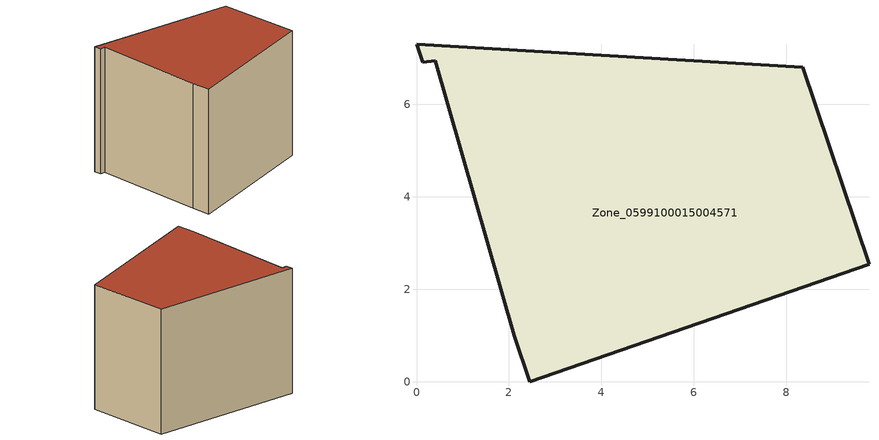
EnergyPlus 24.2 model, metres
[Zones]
Zone_0599100015004571
 floor ground (C_G): 2.12,0.99 0.41,6.94 0.13,6.91 0,7.3 8.36,6.8 9.79,2.54 2.45,0 z0.94
 wall outside (C_F): 9.79,2.54 8.36,6.8 0,7.3 0.13,6.91 0.41,6.94 2.12,0.99 2.45,0 9.79,2.54 z0.94:8.81
 roof outside (C_R): 0.41,6.94 2.12,0.99 2.45,0 9.79,2.54 8.36,6.8 0,7.3 0.13,6.91 z8.81
[BUILDING]
Pand.0599100015004571: North Axis=0; Terrain=City; Loads Convergence Tolerance Value=0.04; Temperature Convergence Tolerance Value=0.4; Solar Distribution=FullExterior; Maximum Number of Warmup Days=25; Minimum Number of Warmup Days=1
[Site:Location]
Rotterdam.The.Hague.AP_ZH_NLD Design_Conditions: Latitude=51.96; Longitude=4.45; Time Zone=1; Elevation=-4.5
[SITE:GROUNDTEMPERATURE:BUILDINGSURFACE]
18, 18, 18, 18, 18, 18, 18, 18, 18, 18, 18, 18
[MATERIAL] Thermal Absorptance=0.9; Solar Absorptance=0.7; Visible Absorptance=0.7
Name | Roughness | Thickness | Conductivity | Density | Specific Heat
G.TC.1975-1991 | MediumSmooth | 0.15 | 0.288461 | 540 | 1210
F.TC.1975-1991 | Rough | 0.3 | 0.230769 | 1920 | 840
R.TC.1975-1991 | MediumRough | 0.2 | 0.153846 | 1500 | 1000
[CONSTRUCTION]
C_G: G.TC.1975-1991
C_F: F.TC.1975-1991
C_R: R.TC.1975-1991
[ZONE]
Zone_0599100015004571: Type=1; Multiplier=1; Ceiling Height=Autocalculate; Volume=Autocalculate; Floor Area=autocalculate; Part of Total Floor Area=Yes
[ZONEINFILTRATION:DESIGNFLOWRATE]
Infil_Zone_0599100015004571: Zone or ZoneList or Space or SpaceList=Zone_0599100015004571; Schedule=AlwaysOn; Design Flow Rate Calculation Method=Flow/Area; Flow Rate per Floor Area=0.003; Constant Term Coefficient=1; Temperature Term Coefficient=0; Velocity Term Coefficient=0; Velocity Squared Term Coefficient=0
[HVACTEMPLATE:ZONE:IDEALLOADSAIRSYSTEM]
Zone_0599100015004571: Maximum Heating Supply Air Temperature=50; Minimum Cooling Supply Air Temperature=13; Maximum Heating Supply Air Humidity Ratio=0.0156; Minimum Cooling Supply Air Humidity Ratio=0.0077; Heating Limit=NoLimit; Cooling Limit=NoLimit; Dehumidification Control Type=ConstantSensibleHeatRatio; Cooling Sensible Heat Ratio=0.7; Dehumidification Setpoint=60; Humidification Control Type=None; Humidification Setpoint=30; Outdoor Air Method=None; Outdoor Air Flow Rate per Person=0.00944; Outdoor Air Flow Rate per Zone Floor Area=0; Outdoor Air Flow Rate per Zone=0; Demand Controlled Ventilation Type=None; Outdoor Air Economizer Type=NoEconomizer; Heat Recovery Type=None; Sensible Heat Recovery Effectiveness=0.7; Latent Heat Recovery Effectiveness=0.65
[ZONECONTROL:THERMOSTAT]
ThermostatControl_Zone_0599100015004571: Zone or ZoneList=Zone_0599100015004571; Control Type Schedule=DualSetpointControlType; Control 1=Thermostat_Zone_0599100015004571; Temperature Difference Between Cutout And Setpoint=0
[THERMOSTATSETPOINT:DUALSETPOINT]
Thermostat_Zone_0599100015004571: Heating Setpoint Temperature Schedule=HeatingSetpoint_Zone_0599100015004571; Cooling Setpoint Temperature Schedule=CoolingSetpoint_Zone_0599100015004571
[SCHEDULE:COMPACT]
HeatingSetpoint_Zone_0599100015004571: Through: 12/31, For: AllDays, Until: 24:00, 21
CoolingSetpoint_Zone_0599100015004571: Through: 12/31, For: AllDays, Until: 24:00, 24
DualSetpointControlType: Through: 12/31, For: AllDays, Until: 24:00, 4
AlwaysOn: Through: 12/31, For: AllDays, Until: 24:00, 1
